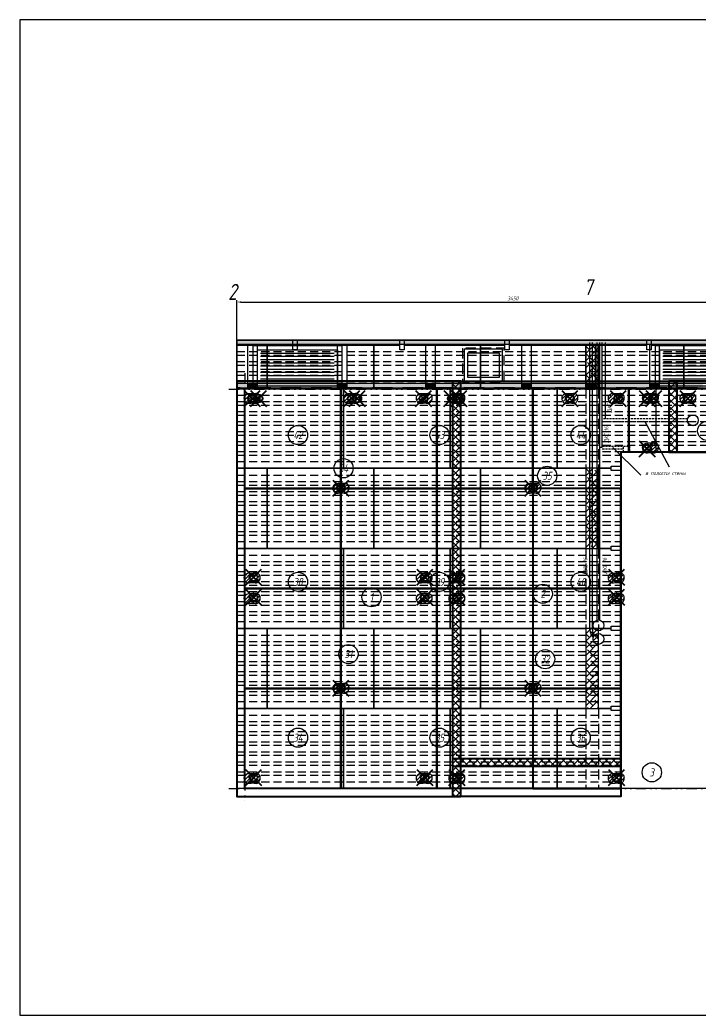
# Model space of a CAD drawing. Header units: millimetres. Extents: x -58926 to 122586, y -58688 to 8347.
# Drawn here: x -1197 to 3054, y -1320 to 4896 of the extents above; entities that cross this region are included whole.
import ezdxf
from ezdxf.enums import TextEntityAlignment as Align

# ---------------------------------------------------------------- set-up
doc = ezdxf.new("R2010")
doc.units = ezdxf.units.MM
doc.header["$PDMODE"] = 35
doc.header["$PDSIZE"] = 50
doc.linetypes.add('DASH2DOT', pattern=[31.75, 12.7, -6.35, 0, -6.35, 0, -6.35])
doc.linetypes.add('DASHED', pattern=[19.05, 12.7, -6.35])
for name, color, linetype in [('01 Черновое', 7, 'Continuous'), ('02 ОВиК', 7, 'Continuous'), ('02 ЭОМ и СС', 7, 'Continuous'), ('03 Потолок', 7, 'Continuous'), ('04 Освещение', 7, 'Continuous'), ('05 Слаботочка', 7, 'Continuous'), ('06 Авт-ка климата', 7, 'Continuous'), ('08 Пож. и техн. сигн.', 7, 'Continuous'), ('10 Перегородки', 7, 'Continuous'), ('101 Крепление', 7, 'Continuous'), ('102 Звукоизоляция', 7, 'Continuous'), ('103 ГВЛ слой 1', 7, 'Continuous'), ('104 ГВЛ слой 2', 7, 'Continuous')]:
    doc.layers.add(name, color=color, linetype=linetype)
doc.layers.add('100 noprint', color=1, linetype='Continuous', plot=False)
doc.styles.get("Standard").update_dxf_attribs({"font": 'arial.ttf'})
doc.styles.add('ГОСТ-ISOCPEUR', font='isocpeui.ttf', dxfattribs={"width": 0.8})
doc.dimstyles.new('ISO-25', dxfattribs={"dimtxt": 2.5, "dimasz": 2.5, "dimexe": 1.25, "dimexo": 0.625, "dimtad": 1, "dimtxsty": 'Standard', "dimcen": 2.5, "dimadec": 0, "dimazin": 0, "dimtfac": 1, "dimtmove": 0, "dimatfit": 3, "dimfxl": 1, "dimarcsym": 0})

# ---------------------------------------------------------------- blocks, each defined once
blk = doc.blocks.new('плита')
at = {"lineweight": -2}
blk.add_lwpolyline([(0, 500), (667, 500), (667, 0), (0, 0)], close=True, dxfattribs=at)
blk = doc.blocks.new('АП 500х200')
at = {"color": 0, "lineweight": -2}
for p, q in [((-507, 207), (-47, 207)), ((-507, 187), (-47, 187)), ((-507, 167), (-47, 167)), ((-507, 147), (-47, 147)), ((-507, 127), (-47, 127)), ((-507, 107), (-47, 107)), ((-507, 87), (-47, 87)), ((-507, 67), (-47, 67)), ((-507, 47), (-47, 47))]:
    blk.add_line(p, q, dxfattribs=at)
for points in [[(-554, 0), (-554, 254), (0, 254), (0, 0)], [(-527, 27), (-527, 227), (-27, 227), (-27, 27)]]:
    blk.add_lwpolyline(points, close=True, dxfattribs=at)
blk = doc.blocks.new('*D406')
at = {"layer": '01 Черновое', "color": 0, "lineweight": -2}
for p, q in [((159.1, 2895.2), (159.1, 3146.6)), ((184.1, 3134.1), (3584.1, 3134.1)), ((3609.1, 2895.2), (3609.1, 3146.6))]:
    blk.add_line(p, q, dxfattribs=at)
at = {"layer": '01 Черновое', "color": 0}
for points in [[(184.1, 3138.3), (184.1, 3129.9), (159.1, 3134.1)], [(3584.1, 3129.9), (3584.1, 3138.3), (3609.1, 3134.1)]]:
    blk.add_solid(points, dxfattribs=at)
at = {"layer": 'Defpoints', "color": 0}
for p in [(3609.1, 3134.1), (159.1, 2895.2), (3609.1, 2895.2)]:
    blk.add_point(p, dxfattribs=at)
at = {"layer": '01 Черновое', "color": 0, "insert": (1884.1, 3156.6), "char_height": 25, "attachment_point": 5, "style": 'ГОСТ-ISOCPEUR'}
blk.add_mtext('3450', dxfattribs=at)

msp = doc.modelspace()

# ---------------------------------------------------------------- hatches: boundary and pattern name
at = {"layer": '01 Черновое'}
h = msp.add_hatch(dxfattribs=at)
h.set_pattern_fill('ANSI38', color=256, scale=10, style=0)
h.set_pattern_definition([(45, (-57311.664, 11411.367), (-22.45064, 22.45064), []), (135, (-57311.664, 11411.367), (-67.351921, 22.45064), [79.375, -47.625])])
h.paths.add_polyline_path([(2419.079, 595.176), (2419.079, 1095.176), (2339.079, 1095.176), (2339.079, 595.176)])
h.paths.add_polyline_path([(2419.079, 1595.176), (2419.079, 2095.176), (2339.079, 2095.176), (2339.079, 1595.176)])
h.paths.add_polyline_path([(2419.079, 2595.176), (2419.079, 2865.176), (2339.079, 2865.176), (2339.079, 2595.176)])
at = {"layer": '03 Потолок'}
for points in [[(3321.579, 2868.176), (3321.579, 2895.176), (159.079, 2895.176), (159.079, 2868.176)], [(287.847, 2598.176), (287.847, 2625.176), (227.847, 2625.176), (227.847, 2598.176)], [(847.847, 2598.176), (847.847, 2625.176), (787.847, 2625.176), (787.847, 2598.176)], [(1400.244, 2598.176), (1400.244, 2625.176), (1340.244, 2625.176), (1340.244, 2598.176)], [(2000.244, 2598.176), (2000.244, 2625.176), (1940.244, 2625.176), (1940.244, 2598.176)], [(2400.244, 2598.176), (2400.244, 2625.176), (2340.244, 2625.176), (2340.244, 2598.176)], [(2800.244, 2598.176), (2800.244, 2625.176), (2740.244, 2625.176), (2740.244, 2598.176)]]:
    msp.add_hatch(color=256, dxfattribs=at).paths.add_polyline_path(points)
h = msp.add_hatch(color=256, dxfattribs=at)
h.paths.add_polyline_path([(227.847, 2598.176), (227.847, 2625.176), (159.079, 2625.176), (159.079, 2598.176)])
h.paths.add_polyline_path([(787.847, 2598.176), (787.847, 2625.176), (287.847, 2625.176), (287.847, 2598.176)])
h.paths.add_polyline_path([(1340.244, 2598.176), (1340.244, 2625.176), (847.847, 2625.176), (847.847, 2598.176)])
h.paths.add_polyline_path([(1940.244, 2598.176), (1940.244, 2625.176), (1400.244, 2625.176), (1400.244, 2598.176)])
h.paths.add_polyline_path([(2340.244, 2598.176), (2340.244, 2625.176), (2000.244, 2625.176), (2000.244, 2598.176)])
h.paths.add_polyline_path([(2740.244, 2598.176), (2740.244, 2625.176), (2400.244, 2625.176), (2400.244, 2598.176)])
h.paths.add_polyline_path([(3070.244, 2598.176), (3070.244, 2625.176), (2800.244, 2625.176), (2800.244, 2598.176)])
h.paths.add_polyline_path([(3261.579, 2598.176), (3261.579, 2625.176), (3130.244, 2625.176), (3130.244, 2598.176)])
at = {"layer": '101 Крепление'}
h = msp.add_hatch(dxfattribs=at)
h.set_pattern_fill('ANSI31', color=5, scale=5, style=0)
h.set_pattern_definition([(45, (42.747, 0), (-11.22532, 11.22532), [])])
edge = h.paths.add_edge_path()
edge.add_spline(control_points=[(203.584, 2533.362), (203.584, 2541.392), (218.383, 2567.197), (255.899, 2556.494), (289.952, 2566.367), (307.801, 2543.653), (303.667, 2520.976), (288.812, 2495.058), (255.022, 2508.905), (217.295, 2492.265), (203.584, 2522.146), (203.584, 2533.362)], knot_values=[0, 0, 0, 0, 24.09039364, 73.18784754, 99.9877853, 121.68889408, 145.29658819, 167.74643755, 198.18583422, 237.51289388, 271.16090154, 271.16090154, 271.16090154, 271.16090154], degree=3, periodic=1)
h = msp.add_hatch(dxfattribs=at)
h.set_pattern_fill('ANSI31', color=5, scale=5, style=0)
edge = h.paths.add_edge_path()
edge.add_spline(control_points=[(827.086, 2533.362), (827.086, 2541.392), (841.885, 2567.197), (879.401, 2556.494), (913.454, 2566.367), (931.304, 2543.653), (927.169, 2520.976), (912.315, 2495.058), (878.524, 2508.905), (840.797, 2492.265), (827.086, 2522.146), (827.086, 2533.362)], knot_values=[0, 0, 0, 0, 24.09039364, 73.18784754, 99.9877853, 121.68889408, 145.29658819, 167.74643755, 198.18583422, 237.51289388, 271.16090154, 271.16090154, 271.16090154, 271.16090154], degree=3, periodic=1)
h = msp.add_hatch(dxfattribs=at)
h.set_pattern_fill('ANSI31', color=5, scale=5, style=0)
h.set_pattern_definition([(45, (-70.966, 0), (-11.22532, 11.22532), [])])
edge = h.paths.add_edge_path()
edge.add_spline(control_points=[(1278.767, 2533.362), (1278.767, 2541.392), (1293.565, 2567.197), (1331.081, 2556.494), (1365.134, 2566.367), (1382.984, 2543.653), (1378.85, 2520.976), (1363.995, 2495.058), (1330.204, 2508.905), (1292.477, 2492.265), (1278.767, 2522.146), (1278.767, 2533.362)], knot_values=[0, 0, 0, 0, 24.09039364, 73.18784754, 99.9877853, 121.68889408, 145.29658819, 167.74643755, 198.18583422, 237.51289388, 271.16090154, 271.16090154, 271.16090154, 271.16090154], degree=3, periodic=1)
h = msp.add_hatch(dxfattribs=at)
h.set_pattern_fill('ANSI31', color=5, scale=5, style=0)
h.set_pattern_definition([(45, (133.417, 0), (-11.22532, 11.22532), [])])
edge = h.paths.add_edge_path()
edge.add_spline(control_points=[(1483.15, 2533.362), (1483.15, 2541.392), (1497.949, 2567.197), (1535.464, 2556.494), (1569.517, 2566.367), (1587.367, 2543.653), (1583.233, 2520.976), (1568.378, 2495.058), (1534.588, 2508.905), (1496.861, 2492.265), (1483.15, 2522.146), (1483.15, 2533.362)], knot_values=[0, 0, 0, 0, 24.09039364, 73.18784754, 99.9877853, 121.68889408, 145.29658819, 167.74643755, 198.18583422, 237.51289388, 271.16090154, 271.16090154, 271.16090154, 271.16090154], degree=3, periodic=1)
h = msp.add_hatch(dxfattribs=at)
h.set_pattern_fill('ANSI31', color=5, scale=5, style=0)
edge = h.paths.add_edge_path()
edge.add_spline(control_points=[(2189.36, 2533.362), (2189.36, 2541.392), (2204.159, 2567.197), (2241.675, 2556.494), (2275.728, 2566.367), (2293.578, 2543.653), (2289.443, 2520.976), (2274.589, 2495.058), (2240.798, 2508.905), (2203.071, 2492.265), (2189.36, 2522.146), (2189.36, 2533.362)], knot_values=[0, 0, 0, 0, 24.09039364, 73.18784754, 99.9877853, 121.68889408, 145.29658819, 167.74643755, 198.18583422, 237.51289388, 271.16090154, 271.16090154, 271.16090154, 271.16090154], degree=3, periodic=1)
h = msp.add_hatch(dxfattribs=at)
h.set_pattern_fill('ANSI31', color=5, scale=5, style=0)
h.set_pattern_definition([(45, (-270.507, 0), (-11.22532, 11.22532), [])])
edge = h.paths.add_edge_path()
edge.add_spline(control_points=[(2478.967, 2533.362), (2478.967, 2541.392), (2493.766, 2567.197), (2531.282, 2556.494), (2565.335, 2566.367), (2583.184, 2543.653), (2579.05, 2520.976), (2564.195, 2495.058), (2530.405, 2508.905), (2492.678, 2492.265), (2478.967, 2522.146), (2478.967, 2533.362)], knot_values=[0, 0, 0, 0, 24.09039364, 73.18784754, 99.9877853, 121.68889408, 145.29658819, 167.74643755, 198.18583422, 237.51289388, 271.16090154, 271.16090154, 271.16090154, 271.16090154], degree=3, periodic=1)
h = msp.add_hatch(dxfattribs=at)
h.set_pattern_fill('ANSI31', color=5, scale=5, style=0)
h.set_pattern_definition([(45, (-56.773, 0), (-11.22532, 11.22532), [])])
edge = h.paths.add_edge_path()
edge.add_spline(control_points=[(2692.701, 2533.362), (2692.701, 2541.392), (2707.5, 2567.197), (2745.016, 2556.494), (2779.069, 2566.367), (2796.918, 2543.653), (2792.784, 2520.976), (2777.929, 2495.058), (2744.139, 2508.905), (2706.412, 2492.265), (2692.701, 2522.146), (2692.701, 2533.362)], knot_values=[0, 0, 0, 0, 24.09039364, 73.18784754, 99.9877853, 121.68889408, 145.29658819, 167.74643755, 198.18583422, 237.51289388, 271.16090154, 271.16090154, 271.16090154, 271.16090154], degree=3, periodic=1)
h = msp.add_hatch(dxfattribs=at)
h.set_pattern_fill('ANSI31', color=5, scale=5, style=0)
edge = h.paths.add_edge_path()
edge.add_spline(control_points=[(2926.89, 2533.362), (2926.89, 2541.392), (2941.689, 2567.197), (2979.205, 2556.494), (3013.258, 2566.367), (3031.107, 2543.653), (3026.973, 2520.976), (3012.118, 2495.058), (2978.328, 2508.905), (2940.601, 2492.265), (2926.89, 2522.146), (2926.89, 2533.362)], knot_values=[0, 0, 0, 0, 24.09039364, 73.18784754, 99.9877853, 121.68889408, 145.29658819, 167.74643755, 198.18583422, 237.51289388, 271.16090154, 271.16090154, 271.16090154, 271.16090154], degree=3, periodic=1)
h = msp.add_hatch(dxfattribs=at)
h.set_pattern_fill('ANSI31', color=5, scale=5, style=0)
h.set_pattern_definition([(45, (-56.773, -308.912), (-11.22532, 11.22532), [])])
edge = h.paths.add_edge_path()
edge.add_spline(control_points=[(2692.701, 2224.45), (2692.701, 2232.48), (2707.5, 2258.285), (2745.016, 2247.582), (2779.069, 2257.455), (2796.918, 2234.74), (2792.784, 2212.063), (2777.929, 2186.146), (2744.139, 2199.993), (2706.412, 2183.352), (2692.701, 2213.234), (2692.701, 2224.45)], knot_values=[0, 0, 0, 0, 24.09039364, 73.18784754, 99.9877853, 121.68889408, 145.29658819, 167.74643755, 198.18583422, 237.51289388, 271.16090154, 271.16090154, 271.16090154, 271.16090154], degree=3, periodic=1)
h = msp.add_hatch(dxfattribs=at)
h.set_pattern_fill('ANSI31', color=5, scale=5, style=0)
h.set_pattern_definition([(45, (-68.488, -561.052), (-11.22532, 11.22532), [])])
edge = h.paths.add_edge_path()
edge.add_spline(control_points=[(758.599, 1972.31), (758.599, 1980.341), (773.398, 2006.146), (810.913, 1995.443), (844.966, 2005.315), (862.816, 1982.601), (858.682, 1959.924), (843.827, 1934.006), (810.037, 1947.854), (772.31, 1931.213), (758.599, 1961.094), (758.599, 1972.31)], knot_values=[0, 0, 0, 0, 24.09039364, 73.18784754, 99.9877853, 121.68889408, 145.29658819, 167.74643755, 198.18583422, 237.51289388, 271.16090154, 271.16090154, 271.16090154, 271.16090154], degree=3, periodic=1)
h = msp.add_hatch(dxfattribs=at)
h.set_pattern_fill('ANSI31', color=5, scale=5, style=0)
h.set_pattern_definition([(45, (1131.512, -561.052), (-11.22532, 11.22532), [])])
edge = h.paths.add_edge_path()
edge.add_spline(control_points=[(1958.599, 1972.31), (1958.599, 1980.341), (1973.398, 2006.146), (2010.913, 1995.443), (2044.966, 2005.315), (2062.816, 1982.601), (2058.682, 1959.924), (2043.827, 1934.006), (2010.037, 1947.854), (1972.31, 1931.213), (1958.599, 1961.094), (1958.599, 1972.31)], knot_values=[0, 0, 0, 0, 24.09039364, 73.18784754, 99.9877853, 121.68889408, 145.29658819, 167.74643755, 198.18583422, 237.51289388, 271.16090154, 271.16090154, 271.16090154, 271.16090154], degree=3, periodic=1)
h = msp.add_hatch(dxfattribs=at)
h.set_pattern_fill('ANSI31', color=5, scale=5, style=0)
h.set_pattern_definition([(45, (42.747, -1121.426), (-11.22532, 11.22532), [])])
edge = h.paths.add_edge_path()
edge.add_spline(control_points=[(203.584, 1411.937), (203.584, 1419.967), (218.383, 1445.772), (255.899, 1435.069), (289.952, 1444.942), (307.801, 1422.227), (303.667, 1399.55), (288.812, 1373.633), (255.022, 1387.48), (217.295, 1370.839), (203.584, 1400.721), (203.584, 1411.937)], knot_values=[0, 0, 0, 0, 24.09039364, 73.18784754, 99.9877853, 121.68889408, 145.29658819, 167.74643755, 198.18583422, 237.51289388, 271.16090154, 271.16090154, 271.16090154, 271.16090154], degree=3, periodic=1)
h = msp.add_hatch(dxfattribs=at)
h.set_pattern_fill('ANSI31', color=5, scale=5, style=0)
h.set_pattern_definition([(45, (-70.966, -1121.426), (-11.22532, 11.22532), [])])
edge = h.paths.add_edge_path()
edge.add_spline(control_points=[(1278.767, 1411.937), (1278.767, 1419.967), (1293.565, 1445.772), (1331.081, 1435.069), (1365.134, 1444.942), (1382.984, 1422.227), (1378.85, 1399.55), (1363.995, 1373.633), (1330.204, 1387.48), (1292.477, 1370.839), (1278.767, 1400.721), (1278.767, 1411.937)], knot_values=[0, 0, 0, 0, 24.09039364, 73.18784754, 99.9877853, 121.68889408, 145.29658819, 167.74643755, 198.18583422, 237.51289388, 271.16090154, 271.16090154, 271.16090154, 271.16090154], degree=3, periodic=1)
h = msp.add_hatch(dxfattribs=at)
h.set_pattern_fill('ANSI31', color=5, scale=5, style=0)
h.set_pattern_definition([(45, (133.417, -1121.426), (-11.22532, 11.22532), [])])
edge = h.paths.add_edge_path()
edge.add_spline(control_points=[(1483.15, 1411.937), (1483.15, 1419.967), (1497.949, 1445.772), (1535.464, 1435.069), (1569.517, 1444.942), (1587.367, 1422.227), (1583.233, 1399.55), (1568.378, 1373.633), (1534.588, 1387.48), (1496.861, 1370.839), (1483.15, 1400.721), (1483.15, 1411.937)], knot_values=[0, 0, 0, 0, 24.09039364, 73.18784754, 99.9877853, 121.68889408, 145.29658819, 167.74643755, 198.18583422, 237.51289388, 271.16090154, 271.16090154, 271.16090154, 271.16090154], degree=3, periodic=1)
h = msp.add_hatch(dxfattribs=at)
h.set_pattern_fill('ANSI31', color=5, scale=5, style=0)
h.set_pattern_definition([(45, (-270.507, -1121.426), (-11.22532, 11.22532), [])])
edge = h.paths.add_edge_path()
edge.add_spline(control_points=[(2478.967, 1411.937), (2478.967, 1419.967), (2493.766, 1445.772), (2531.282, 1435.069), (2565.335, 1444.942), (2583.184, 1422.227), (2579.05, 1399.55), (2564.195, 1373.633), (2530.405, 1387.48), (2492.678, 1370.839), (2478.967, 1400.721), (2478.967, 1411.937)], knot_values=[0, 0, 0, 0, 24.09039364, 73.18784754, 99.9877853, 121.68889408, 145.29658819, 167.74643755, 198.18583422, 237.51289388, 271.16090154, 271.16090154, 271.16090154, 271.16090154], degree=3, periodic=1)
h = msp.add_hatch(dxfattribs=at)
h.set_pattern_fill('ANSI31', color=5, scale=5, style=0)
h.set_pattern_definition([(45, (42.747, -1250), (-11.22532, 11.22532), [])])
edge = h.paths.add_edge_path()
edge.add_spline(control_points=[(203.584, 1283.362), (203.584, 1291.392), (218.383, 1317.197), (255.899, 1306.494), (289.952, 1316.367), (307.801, 1293.653), (303.667, 1270.976), (288.812, 1245.058), (255.022, 1258.905), (217.295, 1242.265), (203.584, 1272.146), (203.584, 1283.362)], knot_values=[0, 0, 0, 0, 24.09039364, 73.18784754, 99.9877853, 121.68889408, 145.29658819, 167.74643755, 198.18583422, 237.51289388, 271.16090154, 271.16090154, 271.16090154, 271.16090154], degree=3, periodic=1)
h = msp.add_hatch(dxfattribs=at)
h.set_pattern_fill('ANSI31', color=5, scale=5, style=0)
h.set_pattern_definition([(45, (-70.966, -1250), (-11.22532, 11.22532), [])])
edge = h.paths.add_edge_path()
edge.add_spline(control_points=[(1278.767, 1283.362), (1278.767, 1291.392), (1293.565, 1317.197), (1331.081, 1306.494), (1365.134, 1316.367), (1382.984, 1293.653), (1378.85, 1270.976), (1363.995, 1245.058), (1330.204, 1258.905), (1292.477, 1242.265), (1278.767, 1272.146), (1278.767, 1283.362)], knot_values=[0, 0, 0, 0, 24.09039364, 73.18784754, 99.9877853, 121.68889408, 145.29658819, 167.74643755, 198.18583422, 237.51289388, 271.16090154, 271.16090154, 271.16090154, 271.16090154], degree=3, periodic=1)
h = msp.add_hatch(dxfattribs=at)
h.set_pattern_fill('ANSI31', color=5, scale=5, style=0)
h.set_pattern_definition([(45, (133.417, -1250), (-11.22532, 11.22532), [])])
edge = h.paths.add_edge_path()
edge.add_spline(control_points=[(1483.15, 1283.362), (1483.15, 1291.392), (1497.949, 1317.197), (1535.464, 1306.494), (1569.517, 1316.367), (1587.367, 1293.653), (1583.233, 1270.976), (1568.378, 1245.058), (1534.588, 1258.905), (1496.861, 1242.265), (1483.15, 1272.146), (1483.15, 1283.362)], knot_values=[0, 0, 0, 0, 24.09039364, 73.18784754, 99.9877853, 121.68889408, 145.29658819, 167.74643755, 198.18583422, 237.51289388, 271.16090154, 271.16090154, 271.16090154, 271.16090154], degree=3, periodic=1)
h = msp.add_hatch(dxfattribs=at)
h.set_pattern_fill('ANSI31', color=5, scale=5, style=0)
h.set_pattern_definition([(45, (-270.507, -1250), (-11.22532, 11.22532), [])])
edge = h.paths.add_edge_path()
edge.add_spline(control_points=[(2478.967, 1283.362), (2478.967, 1291.392), (2493.766, 1317.197), (2531.282, 1306.494), (2565.335, 1316.367), (2583.184, 1293.653), (2579.05, 1270.976), (2564.195, 1245.058), (2530.405, 1258.905), (2492.678, 1242.265), (2478.967, 1272.146), (2478.967, 1283.362)], knot_values=[0, 0, 0, 0, 24.09039364, 73.18784754, 99.9877853, 121.68889408, 145.29658819, 167.74643755, 198.18583422, 237.51289388, 271.16090154, 271.16090154, 271.16090154, 271.16090154], degree=3, periodic=1)
h = msp.add_hatch(dxfattribs=at)
h.set_pattern_fill('ANSI31', color=5, scale=5, style=0)
h.set_pattern_definition([(45, (-68.488, -1811.052), (-11.22532, 11.22532), [])])
edge = h.paths.add_edge_path()
edge.add_spline(control_points=[(758.599, 722.31), (758.599, 730.341), (773.398, 756.146), (810.913, 745.443), (844.966, 755.315), (862.816, 732.601), (858.682, 709.924), (843.827, 684.006), (810.037, 697.854), (772.31, 681.213), (758.599, 711.094), (758.599, 722.31)], knot_values=[0, 0, 0, 0, 24.09039364, 73.18784754, 99.9877853, 121.68889408, 145.29658819, 167.74643755, 198.18583422, 237.51289388, 271.16090154, 271.16090154, 271.16090154, 271.16090154], degree=3, periodic=1)
h = msp.add_hatch(dxfattribs=at)
h.set_pattern_fill('ANSI31', color=5, scale=5, style=0)
h.set_pattern_definition([(45, (1131.512, -1811.052), (-11.22532, 11.22532), [])])
edge = h.paths.add_edge_path()
edge.add_spline(control_points=[(1958.599, 722.31), (1958.599, 730.341), (1973.398, 756.146), (2010.913, 745.443), (2044.966, 755.315), (2062.816, 732.601), (2058.682, 709.924), (2043.827, 684.006), (2010.037, 697.854), (1972.31, 681.213), (1958.599, 711.094), (1958.599, 722.31)], knot_values=[0, 0, 0, 0, 24.09039364, 73.18784754, 99.9877853, 121.68889408, 145.29658819, 167.74643755, 198.18583422, 237.51289388, 271.16090154, 271.16090154, 271.16090154, 271.16090154], degree=3, periodic=1)
h = msp.add_hatch(dxfattribs=at)
h.set_pattern_fill('ANSI31', color=5, scale=5, style=0)
h.set_pattern_definition([(45, (42.747, -2373.824), (-11.22532, 11.22532), [])])
edge = h.paths.add_edge_path()
edge.add_spline(control_points=[(203.584, 159.538), (203.584, 167.568), (218.383, 193.373), (255.899, 182.67), (289.952, 192.543), (307.801, 169.828), (303.667, 147.151), (288.812, 121.234), (255.022, 135.081), (217.295, 118.44), (203.584, 148.322), (203.584, 159.538)], knot_values=[0, 0, 0, 0, 24.09039364, 73.18784754, 99.9877853, 121.68889408, 145.29658819, 167.74643755, 198.18583422, 237.51289388, 271.16090154, 271.16090154, 271.16090154, 271.16090154], degree=3, periodic=1)
h = msp.add_hatch(dxfattribs=at)
h.set_pattern_fill('ANSI31', color=5, scale=5, style=0)
h.set_pattern_definition([(45, (-70.966, -2373.824), (-11.22532, 11.22532), [])])
edge = h.paths.add_edge_path()
edge.add_spline(control_points=[(1278.767, 159.538), (1278.767, 167.568), (1293.565, 193.373), (1331.081, 182.67), (1365.134, 192.543), (1382.984, 169.828), (1378.85, 147.151), (1363.995, 121.234), (1330.204, 135.081), (1292.477, 118.44), (1278.767, 148.322), (1278.767, 159.538)], knot_values=[0, 0, 0, 0, 24.09039364, 73.18784754, 99.9877853, 121.68889408, 145.29658819, 167.74643755, 198.18583422, 237.51289388, 271.16090154, 271.16090154, 271.16090154, 271.16090154], degree=3, periodic=1)
h = msp.add_hatch(dxfattribs=at)
h.set_pattern_fill('ANSI31', color=5, scale=5, style=0)
h.set_pattern_definition([(45, (133.417, -2373.824), (-11.22532, 11.22532), [])])
edge = h.paths.add_edge_path()
edge.add_spline(control_points=[(1483.15, 159.538), (1483.15, 167.568), (1497.949, 193.373), (1535.464, 182.67), (1569.517, 192.543), (1587.367, 169.828), (1583.233, 147.151), (1568.378, 121.234), (1534.588, 135.081), (1496.861, 118.44), (1483.15, 148.322), (1483.15, 159.538)], knot_values=[0, 0, 0, 0, 24.09039364, 73.18784754, 99.9877853, 121.68889408, 145.29658819, 167.74643755, 198.18583422, 237.51289388, 271.16090154, 271.16090154, 271.16090154, 271.16090154], degree=3, periodic=1)
h = msp.add_hatch(dxfattribs=at)
h.set_pattern_fill('ANSI31', color=5, scale=5, style=0)
h.set_pattern_definition([(45, (-270.507, -2373.824), (-11.22532, 11.22532), [])])
edge = h.paths.add_edge_path()
edge.add_spline(control_points=[(2478.967, 159.538), (2478.967, 167.568), (2493.766, 193.373), (2531.282, 182.67), (2565.335, 192.543), (2583.184, 169.828), (2579.05, 147.151), (2564.195, 121.234), (2530.405, 135.081), (2492.678, 118.44), (2478.967, 148.322), (2478.967, 159.538)], knot_values=[0, 0, 0, 0, 24.09039364, 73.18784754, 99.9877853, 121.68889408, 145.29658819, 167.74643755, 198.18583422, 237.51289388, 271.16090154, 271.16090154, 271.16090154, 271.16090154], degree=3, periodic=1)
at = {"layer": '102 Звукоизоляция', "linetype": 'Continuous', "ltscale": 10}
h = msp.add_hatch(dxfattribs=at)
h.set_pattern_fill('ANSI37', color=74, scale=10, style=0)
h.paths.add_polyline_path([(1559.079, 2588.676), (1559.079, 2638.676), (1509.079, 2638.676), (1509.079, 2588.676)])
h.paths.add_polyline_path([(1559.079, 232.176), (1559.079, 2588.676), (1509.079, 2588.676), (1509.079, 232.176)])
h.paths.add_polyline_path([(1559.079, 95.176), (1559.079, 232.176), (1509.079, 232.176), (1509.079, 95.176)])
h.paths.add_polyline_path([(1559.079, 45.176), (1559.079, 95.176), (1509.079, 95.176), (1509.079, 45.176)])
h = msp.add_hatch(dxfattribs=at)
h.set_pattern_fill('ANSI37', color=74, scale=10, style=0)
h.paths.add_polyline_path([(2909.079, 2588.676), (2909.079, 2638.676), (2859.079, 2638.676), (2859.079, 2588.676)])
h.paths.add_polyline_path([(2909.079, 2195.176), (2909.079, 2588.676), (2859.079, 2588.676), (2859.079, 2195.176)])
h = msp.add_hatch(dxfattribs=at)
h.set_pattern_fill('ANSI37', color=74, scale=10, style=0)
h.paths.add_polyline_path([(1559.079, 232.176), (1559.079, 282.176), (1509.079, 282.176), (1509.079, 232.176)])
h.paths.add_polyline_path([(2559.079, 232.176), (2559.079, 282.176), (1559.079, 282.176), (1559.079, 232.176)])

# ---------------------------------------------------------------- linework, layer by layer
at = {"layer": '01 Черновое'}
for p, q in [((159.079, 95.176), (159.079, 2895.176)), ((159.079, 2895.176), (3609.079, 2895.176)), ((159.079, 2865.176), (509.771, 2865.176)), ((536.771, 2865.176), (1176.771, 2865.176)), ((1203.771, 2865.176), (1833.771, 2865.176)), ((1682.079, 2595.176), (1682.079, 2865.176)), ((1860.771, 2865.176), (2721.202, 2865.176)), ((2339.079, 2865.176), (2339.079, 2595.176)), ((2419.079, 2865.176), (2419.079, 2595.176)), ((2748.202, 2865.176), (3378.601, 2865.176)), ((2952.079, 2595.176), (2952.079, 2865.176)), ((2952.079, 2595.176), (2952.079, 2865.176)), ((2349.079, 2595.176), (1682.079, 2595.176)), ((2160.079, 2095.176), (2160.079, 2595.176)), ((2160.079, 2595.176), (2827.079, 2595.176)), ((2777.079, 2595.176), (2777.079, 2195.176)), ((2827.079, 2595.176), (3259.079, 2595.176)), ((3609.079, 2595.176), (2952.079, 2595.176)), ((2559.079, 2195.176), (2559.079, 95.176)), ((3459.079, 2195.176), (2559.079, 2195.176)), ((1682.079, 1595.176), (1682.079, 2095.176)), ((1682.079, 2095.176), (2339.079, 2095.176)), ((2499.079, 2095.176), (2160.079, 2095.176)), ((2339.079, 2095.176), (2339.079, 1595.176)), ((2339.079, 1595.176), (1682.079, 1595.176)), ((2160.079, 1095.176), (2160.079, 1595.176)), ((2160.079, 1595.176), (2499.079, 1595.176)), ((1682.079, 1095.176), (2339.079, 1095.176)), ((1682.079, 595.176), (1682.079, 1095.176)), ((2499.079, 1095.176), (2160.079, 1095.176)), ((2339.079, 1095.176), (2339.079, 595.176)), ((2419.079, 595.176), (2419.079, 1095.176)), ((2419.079, 1095.176), (2499.079, 1095.176)), ((2339.079, 595.176), (1682.079, 595.176)), ((2499.079, 595.176), (2419.079, 595.176)), ((3609.079, 95.176), (159.079, 95.176))]:
    msp.add_line(p, q, dxfattribs=at)
at = {"layer": '01 Черновое', "linetype": 'DASHED', "ltscale": 5}
for p, q in [((2339.079, 2595.176), (2339.079, 2095.176)), ((2419.079, 2595.176), (2419.079, 2095.176)), ((2339.079, 1595.176), (2339.079, 1095.176)), ((2419.079, 1595.176), (2419.079, 1095.176)), ((2339.079, 595.176), (2339.079, 95.176)), ((2419.079, 595.176), (2419.079, 95.176))]:
    msp.add_line(p, q, dxfattribs=at)
at = {"layer": '01 Черновое'}
for points in [[(348.079, 2865.176), (348.079, 2595.176), (169.079, 2595.176)], [(1015.079, 2865.176), (1015.079, 2595.176), (348.079, 2595.176), (348.079, 2865.176)], [(1682.079, 2865.176), (1682.079, 2595.176), (1015.079, 2595.176), (1015.079, 2865.176)], [(2952.079, 2865.176), (2952.079, 2595.176), (2419.079, 2595.176)], [(169.079, 2095.176), (348.079, 2095.176), (348.079, 1595.176), (169.079, 1595.176)], [(2499.079, 1595.176), (2419.079, 1595.176), (2419.079, 2095.176), (2499.079, 2095.176)], [(169.079, 1095.176), (348.079, 1095.176), (348.079, 595.176), (169.079, 595.176)], [(2559.079, 95.176), (2160.079, 95.176), (2160.079, 595.176), (2499.079, 595.176)]]:
    msp.add_lwpolyline(points, dxfattribs=at)
at = {"layer": '01 Черновое', "flags": 128}
for points in [[(536.771, 2835.176), (509.771, 2835.176), (509.771, 2895.176), (536.771, 2895.176)], [(1203.771, 2835.176), (1176.771, 2835.176), (1176.771, 2895.176), (1203.771, 2895.176)], [(1860.771, 2835.176), (1833.771, 2835.176), (1833.771, 2895.176), (1860.771, 2895.176)], [(2748.202, 2835.176), (2721.202, 2835.176), (2721.202, 2895.176), (2748.202, 2895.176)], [(2499.079, 2081.676), (2499.079, 2108.676), (2559.079, 2108.676), (2559.079, 2081.676)], [(2499.079, 1581.676), (2499.079, 1608.676), (2559.079, 1608.676), (2559.079, 1581.676)], [(2499.079, 1081.676), (2499.079, 1108.676), (2559.079, 1108.676), (2559.079, 1081.676)], [(2499.079, 581.676), (2499.079, 608.676), (2559.079, 608.676), (2559.079, 581.676)]]:
    msp.add_lwpolyline(points, close=True, dxfattribs=at)
at = {"layer": '02 ОВиК', "linetype": 'DASHED', "ltscale": 5, "flags": 128}
msp.add_lwpolyline([(1570.079, 2845.176), (1570.079, 2635.176), (1830.079, 2635.176), (1830.079, 2845.176)], close=True, dxfattribs=at)
msp.add_lwpolyline([(1570.079, 2845.176), (1570.079, 2635.176), (1830.079, 2635.176), (1830.079, 2845.176)], close=True, dxfattribs=at)
at = {"layer": '02 ОВиК', "flags": 128}
for points in [[(1580.079, 2840.176), (1580.079, 2640.176), (1820.079, 2640.176), (1820.079, 2840.176)], [(1580.079, 2840.176), (1580.079, 2640.176), (1820.079, 2640.176), (1820.079, 2840.176)], [(1600.079, 2815.176), (1600.079, 2665.176), (1800.079, 2665.176), (1800.079, 2815.176)], [(1600.079, 2815.176), (1600.079, 2665.176), (1800.079, 2665.176), (1800.079, 2815.176)]]:
    msp.add_lwpolyline(points, close=True, dxfattribs=at)
at = {"layer": '02 ЭОМ и СС'}
for p, q in [((2365.075, 1087.062), (2365.075, 2881.676)), ((2381.075, 1087.062), (2381.075, 2881.676)), ((2411.079, 1147.222), (2411.079, 2881.676)), ((2427.079, 2242.176), (2427.079, 2881.676)), ((2427.079, 1147.222), (2427.079, 2881.676)), ((2443.079, 2226.176), (2443.079, 2881.676)), ((2443.079, 2405.176), (2443.079, 2881.676)), ((2463.079, 2405.176), (2463.079, 2881.676)), ((2862.59, 2102.726), (2709.831, 2385.176)), ((2443.079, 2226.176), (2427.079, 2226.176)), ((2683.105, 2051.782), (2509.079, 2226.176))]:
    msp.add_line(p, q, dxfattribs=at)
at = {"layer": '02 ЭОМ и СС', "linetype": 'DASHED'}
for p, q in [((2976.582, 2405.176), (2443.079, 2405.176)), ((2976.582, 2385.176), (2443.079, 2385.176)), ((2443.079, 2233.176), (2575.079, 2233.176)), ((2443.079, 2217.176), (2575.079, 2217.176))]:
    msp.add_line(p, q, dxfattribs=at)
at = {"layer": '02 ЭОМ и СС', "linetype": 'DASHED', "flags": 128}
msp.add_lwpolyline([(2575.079, 2195.176), (2575.079, 2233.176), (2613.079, 2233.176), (2613.079, 2195.176)], close=True, dxfattribs=at)
at = {"layer": '02 ЭОМ и СС'}
for centre in [(3009.079, 2395.176), (2419.079, 1114.176), (2419.079, 1029.176)]:
    msp.add_circle(centre, 34, dxfattribs=at)
for radius, end in [(64, 228.4630975), (48, 225)]:
    msp.add_arc((2429.075, 1087.062), radius, 180, end, dxfattribs=at)
at = {"layer": '03 Потолок'}
for p, q in [((3321.579, 2895.176), (159.079, 2895.176)), ((159.079, 2895.176), (159.079, 2588.676)), ((3321.579, 2868.176), (159.079, 2868.176)), ((227.847, 2598.176), (227.847, 2868.176)), ((287.847, 2598.176), (287.847, 2868.176)), ((787.847, 2598.176), (787.847, 2868.176)), ((847.847, 2598.176), (847.847, 2868.176)), ((1340.244, 2598.176), (1340.244, 2868.176)), ((1400.244, 2598.176), (1400.244, 2868.176)), ((1940.244, 2598.176), (1940.244, 2868.176)), ((2000.244, 2598.176), (2000.244, 2868.176)), ((2340.244, 2598.176), (2340.244, 2868.176)), ((2400.244, 2598.176), (2400.244, 2868.176)), ((2740.244, 2598.176), (2740.244, 2868.176)), ((2800.244, 2598.176), (2800.244, 2868.176)), ((3609.079, 2588.676), (159.079, 2588.676)), ((2800.244, 2598.176), (3070.244, 2598.176))]:
    msp.add_line(p, q, dxfattribs=at)
at = {"layer": '03 Потолок', "ltscale": 10}
msp.add_line((3321.579, 2625.176), (159.079, 2625.176), dxfattribs=at)
at = {"layer": '03 Потолок', "linetype": 'DASHED', "ltscale": 10}
msp.add_line((3609.079, 2598.176), (159.079, 2598.176), dxfattribs=at)
at = {"layer": '03 Потолок'}
for points in [[(287.847, 2598.176), (287.847, 2625.176), (227.847, 2625.176), (227.847, 2598.176)], [(847.847, 2598.176), (847.847, 2625.176), (787.847, 2625.176), (787.847, 2598.176)], [(1400.244, 2598.176), (1400.244, 2625.176), (1340.244, 2625.176), (1340.244, 2598.176)], [(2000.244, 2598.176), (2000.244, 2625.176), (1940.244, 2625.176), (1940.244, 2598.176)], [(2400.244, 2598.176), (2400.244, 2625.176), (2340.244, 2625.176), (2340.244, 2598.176)], [(2800.244, 2598.176), (2800.244, 2625.176), (2740.244, 2625.176), (2740.244, 2598.176)]]:
    msp.add_lwpolyline(points, close=True, dxfattribs=at)
at = {"layer": '04 Освещение'}
for p, q in [((2365.075, 1087.062), (2365.075, 2881.676)), ((2381.075, 1087.062), (2381.075, 2881.676))]:
    msp.add_line(p, q, dxfattribs=at)
msp.add_circle((2419.079, 1029.176), 34, dxfattribs=at)
for radius, end in [(64, 228.4630975), (48, 225)]:
    msp.add_arc((2429.075, 1087.062), radius, 180, end, dxfattribs=at)
at = {"layer": '05 Слаботочка'}
for p, q in [((2443.079, 2405.176), (2443.079, 2881.676)), ((2463.079, 2405.176), (2463.079, 2881.676))]:
    msp.add_line(p, q, dxfattribs=at)
at = {"layer": '05 Слаботочка', "linetype": 'DASHED'}
for p, q in [((2976.582, 2405.176), (2443.079, 2405.176)), ((2976.582, 2385.176), (2443.079, 2385.176))]:
    msp.add_line(p, q, dxfattribs=at)
at = {"layer": '05 Слаботочка'}
msp.add_circle((3009.079, 2395.176), 34, dxfattribs=at)
at = {"layer": '06 Авт-ка климата'}
for p, q in [((2411.079, 1147.222), (2411.079, 2881.676)), ((2427.079, 1147.222), (2427.079, 2881.676))]:
    msp.add_line(p, q, dxfattribs=at)
msp.add_circle((2419.079, 1114.176), 34, dxfattribs=at)
at = {"layer": '08 Пож. и техн. сигн.'}
for p, q in [((2427.079, 2242.176), (2427.079, 2881.676)), ((2443.079, 2226.176), (2443.079, 2881.676)), ((2862.59, 2102.726), (2709.831, 2385.176)), ((2443.079, 2226.176), (2427.079, 2226.176)), ((2683.105, 2051.782), (2509.079, 2226.176))]:
    msp.add_line(p, q, dxfattribs=at)
at = {"layer": '08 Пож. и техн. сигн.', "linetype": 'DASHED'}
for p, q in [((2443.079, 2233.176), (2575.079, 2233.176)), ((2443.079, 2217.176), (2575.079, 2217.176))]:
    msp.add_line(p, q, dxfattribs=at)
at = {"layer": '08 Пож. и техн. сигн.', "linetype": 'DASHED', "flags": 128}
msp.add_lwpolyline([(2575.079, 2195.176), (2575.079, 2233.176), (2613.079, 2233.176), (2613.079, 2195.176)], close=True, dxfattribs=at)
at = {"layer": '10 Перегородки', "linetype": 'Continuous', "ltscale": 10}
msp.add_line((209.079, 2588.676), (209.079, 95.176), dxfattribs=at)
at = {"layer": '100 noprint', "linetype": 'DASHED', "ltscale": 4}
for p, q in [((159.079, 2825.176), (3609.079, 2825.176)), ((159.079, 2802.676), (3609.079, 2802.676)), ((159.079, 2762.676), (3609.079, 2762.676)), ((159.079, 2740.176), (3609.079, 2740.176)), ((159.079, 2700.176), (3609.079, 2700.176)), ((159.079, 2677.676), (3609.079, 2677.676)), ((159.079, 2637.676), (3609.079, 2637.676)), ((159.079, 2552.676), (3609.079, 2552.676)), ((159.079, 2512.676), (3609.079, 2512.676)), ((159.079, 2490.176), (3609.079, 2490.176)), ((159.079, 2450.176), (3609.079, 2450.176)), ((159.079, 2427.676), (3609.079, 2427.676)), ((159.079, 2387.676), (3609.079, 2387.676)), ((159.079, 2365.176), (3609.079, 2365.176)), ((159.079, 2325.176), (3609.079, 2325.176)), ((159.079, 2302.676), (3609.079, 2302.676)), ((159.079, 2262.676), (3609.079, 2262.676)), ((159.079, 2240.176), (3609.079, 2240.176)), ((159.079, 2200.176), (3609.079, 2200.176)), ((159.079, 2177.676), (2559.079, 2177.676)), ((159.079, 2137.676), (2559.079, 2137.676)), ((159.079, 2052.676), (2559.079, 2052.676)), ((159.079, 2012.676), (2559.079, 2012.676)), ((159.079, 1990.176), (2559.079, 1990.176)), ((159.079, 1950.176), (2559.079, 1950.176)), ((159.079, 1927.676), (2559.079, 1927.676)), ((159.079, 1887.676), (2559.079, 1887.676)), ((159.079, 1865.176), (2559.079, 1865.176)), ((159.079, 1825.176), (2559.079, 1825.176)), ((159.079, 1802.676), (2559.079, 1802.676)), ((159.079, 1762.676), (2559.079, 1762.676)), ((159.079, 1740.176), (2559.079, 1740.176)), ((159.079, 1700.176), (2559.079, 1700.176)), ((159.079, 1677.676), (2559.079, 1677.676)), ((159.079, 1637.676), (2559.079, 1637.676)), ((159.079, 1552.676), (2559.079, 1552.676)), ((159.079, 1512.676), (2559.079, 1512.676)), ((159.079, 1490.176), (2559.079, 1490.176)), ((159.079, 1450.176), (2559.079, 1450.176)), ((159.079, 1427.676), (2559.079, 1427.676)), ((159.079, 1387.676), (2559.079, 1387.676)), ((159.079, 1365.176), (2559.079, 1365.176)), ((159.079, 1325.176), (2559.079, 1325.176)), ((159.079, 1302.676), (2559.079, 1302.676)), ((159.079, 1262.676), (2559.079, 1262.676)), ((159.079, 1240.176), (2559.079, 1240.176)), ((159.079, 1200.176), (2559.079, 1200.176)), ((159.079, 1177.676), (2559.079, 1177.676)), ((159.079, 1137.676), (2559.079, 1137.676)), ((159.079, 1052.676), (2559.079, 1052.676)), ((159.079, 1012.676), (2559.079, 1012.676)), ((159.079, 990.176), (2559.079, 990.176)), ((159.079, 950.176), (2559.079, 950.176)), ((159.079, 927.676), (2559.079, 927.676)), ((159.079, 887.676), (2559.079, 887.676)), ((159.079, 865.176), (2559.079, 865.176)), ((159.079, 825.176), (2559.079, 825.176)), ((159.079, 802.676), (2559.079, 802.676)), ((159.079, 762.676), (2559.079, 762.676)), ((159.079, 740.176), (2559.079, 740.176)), ((159.079, 700.176), (2559.079, 700.176)), ((159.079, 677.676), (2559.079, 677.676)), ((159.079, 637.676), (2559.079, 637.676)), ((159.079, 552.676), (2559.079, 552.676)), ((159.079, 512.676), (2559.079, 512.676)), ((159.079, 490.176), (2559.079, 490.176)), ((159.079, 450.176), (2559.079, 450.176)), ((159.079, 427.676), (2559.079, 427.676)), ((159.079, 387.676), (2559.079, 387.676)), ((159.079, 365.176), (2559.079, 365.176)), ((159.079, 325.176), (2559.079, 325.176)), ((159.079, 302.676), (2559.079, 302.676)), ((159.079, 262.676), (2559.079, 262.676)), ((159.079, 240.176), (2559.079, 240.176)), ((159.079, 200.176), (2559.079, 200.176)), ((159.079, 177.676), (2559.079, 177.676)), ((159.079, 137.676), (2559.079, 137.676))]:
    msp.add_line(p, q, dxfattribs=at)
at = {"layer": '100 noprint'}
msp.add_lwpolyline([(-1196.699, 4896.337), (-1196.699, -1320.331), (5196.257, -1320.331), (5196.257, 4896.337)], close=True, dxfattribs=at)
at = {"layer": '101 Крепление', "color": 5, "start_tangent": (0, 1), "end_tangent": (0, 1)}
for points in [[(203.584, 2533.362), (214.698, 2554.736), (263.43, 2560.72), (290.23, 2560.72), (304.122, 2544.049), (301.985, 2520.538), (288.723, 2502.425), (258.3, 2503.439), (218.973, 2503.439), (203.584, 2533.362)], [(827.086, 2533.362), (838.201, 2554.736), (886.932, 2560.72), (913.732, 2560.72), (927.625, 2544.049), (925.487, 2520.538), (912.225, 2502.425), (881.802, 2503.439), (842.475, 2503.439), (827.086, 2533.362)], [(1278.767, 2533.362), (1289.881, 2554.736), (1338.612, 2560.72), (1365.412, 2560.72), (1379.305, 2544.049), (1377.167, 2520.538), (1363.905, 2502.425), (1333.482, 2503.439), (1294.155, 2503.439), (1278.767, 2533.362)], [(1483.15, 2533.362), (1494.264, 2554.736), (1542.995, 2560.72), (1569.795, 2560.72), (1583.688, 2544.049), (1581.551, 2520.538), (1568.288, 2502.425), (1537.866, 2503.439), (1498.539, 2503.439), (1483.15, 2533.362)], [(2189.36, 2533.362), (2200.475, 2554.736), (2249.206, 2560.72), (2276.006, 2560.72), (2289.899, 2544.049), (2287.761, 2520.538), (2274.499, 2502.425), (2244.076, 2503.439), (2204.749, 2503.439), (2189.36, 2533.362)], [(2478.967, 2533.362), (2490.081, 2554.736), (2538.813, 2560.72), (2565.613, 2560.72), (2579.505, 2544.049), (2577.368, 2520.538), (2564.105, 2502.425), (2533.683, 2503.439), (2494.356, 2503.439), (2478.967, 2533.362)], [(2692.701, 2533.362), (2703.815, 2554.736), (2752.547, 2560.72), (2779.347, 2560.72), (2793.239, 2544.049), (2791.102, 2520.538), (2777.839, 2502.425), (2747.417, 2503.439), (2708.09, 2503.439), (2692.701, 2533.362)], [(2926.89, 2533.362), (2938.004, 2554.736), (2986.736, 2560.72), (3013.536, 2560.72), (3027.428, 2544.049), (3025.291, 2520.538), (3012.029, 2502.425), (2981.606, 2503.439), (2942.279, 2503.439), (2926.89, 2533.362)], [(2692.701, 2224.45), (2703.815, 2245.823), (2752.547, 2251.808), (2779.347, 2251.808), (2793.239, 2235.136), (2791.102, 2211.626), (2777.839, 2193.512), (2747.417, 2194.527), (2708.09, 2194.527), (2692.701, 2224.45)], [(758.599, 1972.31), (769.713, 1993.684), (818.444, 1999.668), (845.244, 1999.668), (859.137, 1982.997), (857, 1959.486), (843.737, 1941.373), (813.315, 1942.388), (773.988, 1942.388), (758.599, 1972.31)], [(1958.599, 1972.31), (1969.713, 1993.684), (2018.444, 1999.668), (2045.244, 1999.668), (2059.137, 1982.997), (2057, 1959.486), (2043.737, 1941.373), (2013.315, 1942.388), (1973.988, 1942.388), (1958.599, 1972.31)], [(203.584, 1411.937), (214.698, 1433.31), (263.43, 1439.295), (290.23, 1439.295), (304.122, 1422.623), (301.985, 1399.113), (288.723, 1380.999), (258.3, 1382.014), (218.973, 1382.014), (203.584, 1411.937)], [(1278.767, 1411.937), (1289.881, 1433.31), (1338.612, 1439.295), (1365.412, 1439.295), (1379.305, 1422.623), (1377.167, 1399.113), (1363.905, 1380.999), (1333.482, 1382.014), (1294.155, 1382.014), (1278.767, 1411.937)], [(1483.15, 1411.937), (1494.264, 1433.31), (1542.995, 1439.295), (1569.795, 1439.295), (1583.688, 1422.623), (1581.551, 1399.113), (1568.288, 1380.999), (1537.866, 1382.014), (1498.539, 1382.014), (1483.15, 1411.937)], [(2478.967, 1411.937), (2490.081, 1433.31), (2538.813, 1439.295), (2565.613, 1439.295), (2579.505, 1422.623), (2577.368, 1399.113), (2564.105, 1380.999), (2533.683, 1382.014), (2494.356, 1382.014), (2478.967, 1411.937)], [(203.584, 1283.362), (214.698, 1304.736), (263.43, 1310.72), (290.23, 1310.72), (304.122, 1294.049), (301.985, 1270.538), (288.723, 1252.425), (258.3, 1253.439), (218.973, 1253.439), (203.584, 1283.362)], [(1278.767, 1283.362), (1289.881, 1304.736), (1338.612, 1310.72), (1365.412, 1310.72), (1379.305, 1294.049), (1377.167, 1270.538), (1363.905, 1252.425), (1333.482, 1253.439), (1294.155, 1253.439), (1278.767, 1283.362)], [(1483.15, 1283.362), (1494.264, 1304.736), (1542.995, 1310.72), (1569.795, 1310.72), (1583.688, 1294.049), (1581.551, 1270.538), (1568.288, 1252.425), (1537.866, 1253.439), (1498.539, 1253.439), (1483.15, 1283.362)], [(2478.967, 1283.362), (2490.081, 1304.736), (2538.813, 1310.72), (2565.613, 1310.72), (2579.505, 1294.049), (2577.368, 1270.538), (2564.105, 1252.425), (2533.683, 1253.439), (2494.356, 1253.439), (2478.967, 1283.362)], [(758.599, 722.31), (769.713, 743.684), (818.444, 749.668), (845.244, 749.668), (859.137, 732.997), (857, 709.486), (843.737, 691.373), (813.315, 692.388), (773.988, 692.388), (758.599, 722.31)], [(1958.599, 722.31), (1969.713, 743.684), (2018.444, 749.668), (2045.244, 749.668), (2059.137, 732.997), (2057, 709.486), (2043.737, 691.373), (2013.315, 692.388), (1973.988, 692.388), (1958.599, 722.31)], [(203.584, 159.538), (214.698, 180.911), (263.43, 186.896), (290.23, 186.896), (304.122, 170.225), (301.985, 146.714), (288.723, 128.6), (258.3, 129.615), (218.973, 129.615), (203.584, 159.538)], [(1278.767, 159.538), (1289.881, 180.911), (1338.612, 186.896), (1365.412, 186.896), (1379.305, 170.225), (1377.167, 146.714), (1363.905, 128.6), (1333.482, 129.615), (1294.155, 129.615), (1278.767, 159.538)], [(1483.15, 159.538), (1494.264, 180.911), (1542.995, 186.896), (1569.795, 186.896), (1583.688, 170.225), (1581.551, 146.714), (1568.288, 128.6), (1537.866, 129.615), (1498.539, 129.615), (1483.15, 159.538)], [(2478.967, 159.538), (2490.081, 180.911), (2538.813, 186.896), (2565.613, 186.896), (2579.505, 170.225), (2577.368, 146.714), (2564.105, 128.6), (2533.683, 129.615), (2494.356, 129.615), (2478.967, 159.538)]]:
    msp.add_spline(points, degree=3, dxfattribs=at)
at = {"layer": '102 Звукоизоляция', "color": 74, "linetype": 'DASH2DOT', "ltscale": 5}
for points in [[(209.079, 2688.676), (209.079, -4.824)], [(109.079, 2588.676), (3709.079, 2588.676)], [(109.079, 95.176), (3709.079, 95.176)]]:
    msp.add_lwpolyline(points, dxfattribs=at)
at = {"layer": '102 Звукоизоляция', "color": 74, "linetype": 'Continuous', "lineweight": 40, "ltscale": 10, "flags": 128}
for points in [[(159.079, 2638.676), (159.079, 45.176), (1559.079, 45.176), (1559.079, 2638.676)], [(1509.079, 2638.676), (2909.079, 2638.676), (2909.079, 2195.176), (2559.079, 2195.176), (2559.079, 232.176), (1509.079, 232.176)], [(2859.079, 2638.676), (2859.079, 2195.176), (3609.079, 2195.176), (3609.079, 2638.676)], [(2559.079, 282.176), (2559.079, 45.176), (1509.079, 45.176), (1509.079, 282.176)]]:
    msp.add_lwpolyline(points, close=True, dxfattribs=at)
at = {"layer": '102 Звукоизоляция', "color": 74}
for centre in [(2070.822, 1311.325), (1001.003, 1289.999), (2752.438, 195.952)]:
    msp.add_circle(centre, 60, dxfattribs=at)
at = {"layer": '102 Звукоизоляция', "color": 74, "linetype": 'Continuous', "lineweight": 40, "ltscale": 10}
for p in [(254.204, 2531.049), (877.706, 2531.049), (1547.008, 2531.049), (2239.98, 2531.049), (2764.005, 2531.049), (2977.51, 2531.049)]:
    msp.add_point(p, dxfattribs=at)
at = {"layer": '103 ГВЛ слой 1', "color": 6, "lineweight": 40}
for points in [[(209.079, 2595.176), (1409.079, 2595.176), (1409.079, 1345.176), (209.079, 1345.176)], [(1409.079, 2595.176), (2609.079, 2595.176), (2609.079, 2195.176), (2559.079, 2195.176), (2559.079, 1345.176), (1409.079, 1345.176)], [(2609.079, 2595.176), (3559.079, 2595.176), (3559.079, 1345.176), (3459.079, 1345.176), (3459.079, 2195.176), (2609.079, 2195.176)], [(209.079, 1345.176), (1409.079, 1345.176), (1409.079, 95.176), (209.079, 95.176)], [(1409.079, 1345.176), (2559.079, 1345.176), (2559.079, 95.176), (1409.079, 95.176)]]:
    msp.add_lwpolyline(points, close=True, dxfattribs=at)
at = {"layer": '103 ГВЛ слой 1', "color": 6}
for centre in [(3098.616, 2329.279), (826.079, 2095.597), (2098.562, 2048.711), (856.457, 934.51), (2085.823, 902.661)]:
    msp.add_circle(centre, 60, dxfattribs=at)
at = {"layer": '103 ГВЛ слой 1', "color": 6, "lineweight": 40}
for p in [(293.631, 2531.049), (912.013, 2531.049), (1326.108, 2531.049), (1502.609, 2531.049), (2542.057, 2531.049), (2723.253, 2531.049), (2723.253, 2217.952), (809.833, 1971.027), (2009.833, 1971.027), (263.612, 1414.359), (1333.31, 1414.359), (1533.692, 1414.359), (2530.752, 1414.359), (263.612, 1289.359), (1333.31, 1289.359), (1533.692, 1289.359), (2530.752, 1289.359), (809.833, 721.853), (2009.833, 721.853), (263.612, 164.359), (1333.31, 164.359), (1533.692, 164.359), (2530.752, 164.359)]:
    msp.add_point(p, dxfattribs=at)
at = {"layer": '104 ГВЛ слой 2', "color": 3, "lineweight": 40}
for points in [[(209.079, 2595.176), (809.079, 2595.176), (809.079, 1970.176), (209.079, 1970.176)], [(809.079, 2595.176), (2009.079, 2595.176), (2009.079, 1970.176), (809.079, 1970.176)], [(2009.079, 2595.176), (3209.079, 2595.176), (3209.079, 2195.176), (2559.079, 2195.176), (2559.079, 1970.176), (2009.079, 1970.176)], [(209.079, 1970.176), (809.079, 1970.176), (809.079, 720.176), (209.079, 720.176)], [(809.079, 1970.176), (2009.079, 1970.176), (2009.079, 720.176), (809.079, 720.176)], [(2009.079, 1970.176), (2009.079, 720.176), (2559.079, 720.176), (2559.079, 1970.176)], [(209.079, 720.176), (809.079, 720.176), (809.079, 95.176), (209.079, 95.176)], [(809.079, 720.176), (2009.079, 720.176), (2009.079, 95.176), (809.079, 95.176)], [(2009.079, 720.176), (2009.079, 95.176), (2559.079, 95.176), (2559.079, 720.176)]]:
    msp.add_lwpolyline(points, close=True, dxfattribs=at)
at = {"layer": '104 ГВЛ слой 2', "color": 3}
for centre in [(541.282, 2303.037), (1426.079, 2303.037), (2307.655, 2303.037), (541.282, 1385.79), (1426.079, 1385.79), (2307.655, 1385.79), (541.282, 412.489), (1426.079, 412.489), (2307.655, 412.489)]:
    msp.add_circle(centre, 60, dxfattribs=at)

# ---------------------------------------------------------------- block references
at = {"layer": '01 Черновое'}
for p in [(159.079, 2095.176), (826.079, 2095.176), (1493.079, 2095.176), (348.079, 1595.176), (1015.079, 1595.176), (159.079, 1095.176), (826.079, 1095.176), (1493.079, 1095.176), (348.079, 595.176), (1015.079, 595.176), (159.079, 95.176), (826.079, 95.176), (1493.079, 95.176)]:
    msp.add_blockref('плита', p, dxfattribs=at)
at = {"layer": '02 ОВиК'}
for p in [(814.847, 2608.176), (814.847, 2608.176), (3329.079, 2608.176), (3329.079, 2608.176)]:
    msp.add_blockref('АП 500х200', p, dxfattribs=at)

# ---------------------------------------------------------------- texts
at = {"layer": '01 Черновое', "style": 'ГОСТ-ISOCPEUR', "width": 0.8}
for s, p in [('2', (132.023, 3197.562)), ('7', (2354.459, 3226.61))]:
    msp.add_text(s, height=100, dxfattribs=at).set_placement(p, align=Align.MIDDLE)
at = {"layer": '02 ЭОМ и СС', "insert": (2711.704, 2077.504), "char_height": 25, "width": 270.31285, "attachment_point": 1, "style": 'ГОСТ-ISOCPEUR'}
msp.add_mtext('{в полости стены}', dxfattribs=at)
at = {"layer": '04 Освещение', "insert": (2324.434, 1435.539), "char_height": 25, "width": 270.31285, "attachment_point": 1, "rotation": 90, "style": 'ГОСТ-ISOCPEUR'}
msp.add_mtext('{ДКС 16}', dxfattribs=at)
at = {"layer": '05 Слаботочка', "insert": (2475.94, 2443.64), "char_height": 25, "width": 270.31285, "attachment_point": 1, "rotation": 90, "style": 'ГОСТ-ISOCPEUR'}
msp.add_mtext('{ДКС 20}', dxfattribs=at)
at = {"layer": '06 Авт-ка климата', "insert": (2445.25, 1435.539), "char_height": 25, "width": 270.31285, "attachment_point": 1, "rotation": 90, "style": 'ГОСТ-ISOCPEUR'}
msp.add_mtext('{ДКС 16}', dxfattribs=at)
at = {"layer": '08 Пож. и техн. сигн.', "insert": (2455.916, 2255.463), "char_height": 25, "width": 270.31285, "attachment_point": 1, "rotation": 90, "style": 'ГОСТ-ISOCPEUR'}
msp.add_mtext('{ДКС 16}', dxfattribs=at)
at = {"layer": '08 Пож. и техн. сигн.', "insert": (2711.704, 2077.504), "char_height": 25, "width": 270.31285, "attachment_point": 1, "style": 'ГОСТ-ISOCPEUR'}
msp.add_mtext('{в полости стены}', dxfattribs=at)
at = {"layer": '102 Звукоизоляция', "color": 74, "style": 'ГОСТ-ISOCPEUR', "width": 0.8}
for s, p in [('1', (1001.003, 1289.999)), ('2', (2070.822, 1311.325)), ('3', (2752.438, 195.952))]:
    msp.add_text(s, height=50, dxfattribs=at).set_placement(p, align=Align.MIDDLE)
at = {"layer": '103 ГВЛ слой 1', "color": 6, "style": 'ГОСТ-ISOCPEUR', "width": 0.8}
for s, p in [('34', (826.079, 2095.597)), ('35', (2098.562, 2048.711)), ('31', (856.457, 934.51)), ('32', (2085.823, 902.661))]:
    msp.add_text(s, height=50, dxfattribs=at).set_placement(p, align=Align.MIDDLE)
at = {"layer": '104 ГВЛ слой 2', "color": 3, "style": 'ГОСТ-ISOCPEUR', "width": 0.8}
for s, p in [('42', (541.282, 2303.037)), ('43', (1426.079, 2303.037)), ('44', (2307.655, 2303.037)), ('38', (541.282, 1385.79)), ('39', (1426.079, 1385.79)), ('40', (2307.655, 1385.79)), ('34', (541.282, 412.489)), ('35', (1426.079, 412.489)), ('36', (2307.655, 412.489))]:
    msp.add_text(s, height=50, dxfattribs=at).set_placement(p, align=Align.MIDDLE)

# ---------------------------------------------------------------- dimensions: what is measured, and where the dimension line sits
at = {"layer": '01 Черновое'}
dim = msp.add_linear_dim(base=(3609.079, 3134.111), p1=(159.079, 2895.176), p2=(3609.079, 2895.176), dimstyle='ISO-25', override={"dimtxt": 25, "dimasz": 25, "dimexe": 12.5, "dimexo": 0, "dimgap": 10, "dimtxsty": 'ГОСТ-ISOCPEUR'}, dxfattribs=at)
dim.commit()
dim.dimension.update_dxf_attribs({"geometry": '*D406', "text_midpoint": (1884.079, 3156.611)})

doc.saveas('drawing.dxf')
